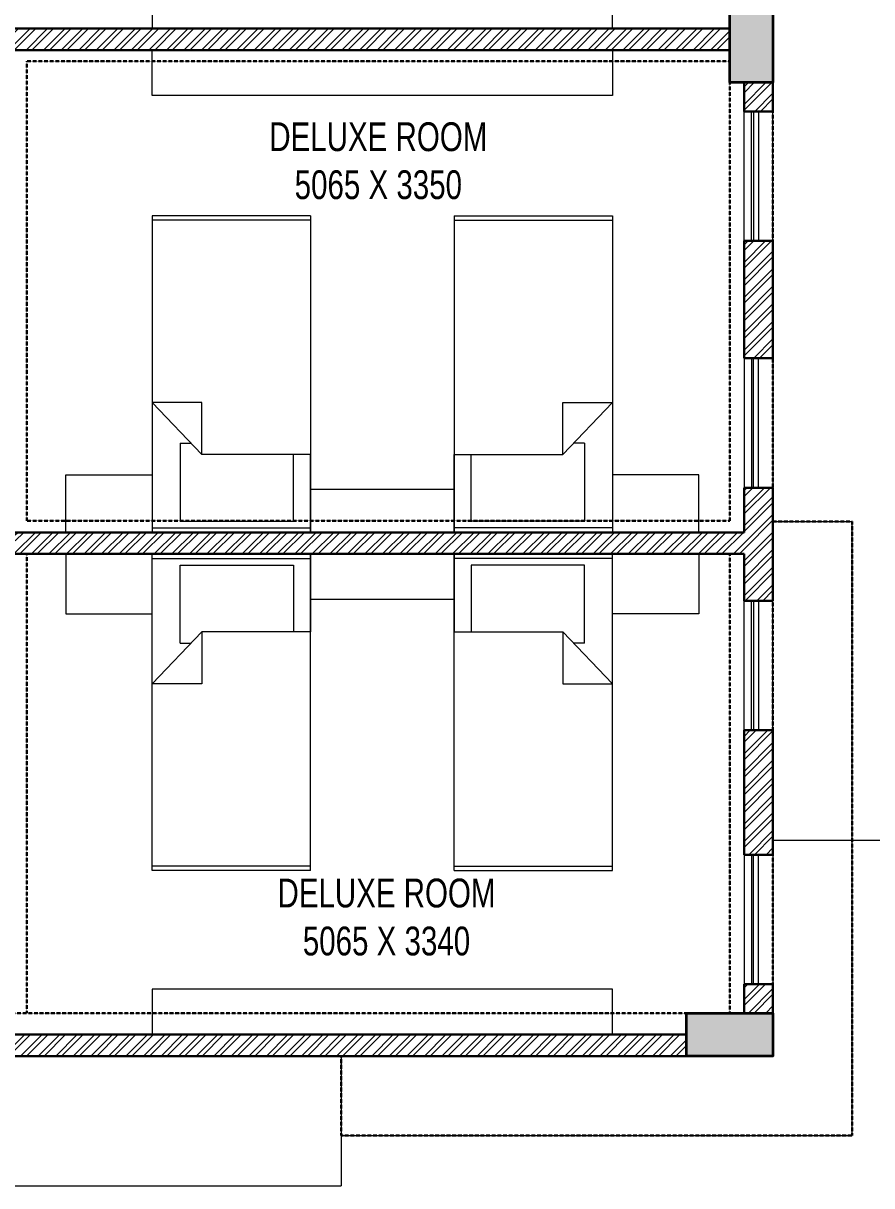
# Model space of a CAD drawing. Header units: millimetres. Extents: x 554 to 29966, y 4404 to 52986.
# Drawn here: x 19330 to 25227, y 9261 to 17338 of the extents above; entities that cross this region are included whole.
import ezdxf

# ---------------------------------------------------------------- set-up
doc = ezdxf.new("R2010")
doc.units = ezdxf.units.MM
doc.linetypes.add('DASHED2', pattern=[0.375, 0.25, -0.125])
doc.linetypes.add('HIDDEN', pattern=[9.525, 6.35, -3.175])
for name, color, linetype, lineweight in [('A-DOORS', 4, 'Continuous', 0), ('A-TEXT-ROOM-50', 7, 'Continuous', 9), ('COLUMN', 6, 'Continuous', 35), ('Column Hatch', 253, 'Continuous', 5), ('ELE', 8, 'Continuous', 9), ('ele 1', 8, 'Continuous', 5), ('FUR', 7, 'Continuous', 15), ('PP-BEAM', 6, 'DASHED2', 30), ('PP-WALL', 7, 'Continuous', 30), ('WALL HATCH', 8, 'Continuous', 0)]:
    doc.layers.add(name, color=color, linetype=linetype, lineweight=lineweight)
doc.styles.add('ARIAL', font='Arial.ttf')
pattern_1 = [(45, (-2728487.74, 3305291.59), (-60.9879599, 60.9879599), []), (45, (-2728447.08, 3305291.59), (-60.9879599, 60.9879599), [])]

# ---------------------------------------------------------------- blocks, each defined once
blk = doc.blocks.new('A$C24D61100')
at = {"layer": 'FUR'}
for p, q in [((0, 72), (0, 0)), ((36, 72), (0, 72)), ((36, 72), (36, 0)), ((36, 70.99), (0, 70.99)), ((11.33, 29.52, 12.38), (0, 29.52, 12.38)), ((0, 29.52, 12.38), (11.33, 17.71, 12.38)), ((11.33, 17.71, 12.38), (11.33, 29.52, 12.38)), ((6.4, 20.27, 13.95), (6.4, 2.56, 13.95)), ((6.4, 20.27, 13.95), (8.87, 20.27, 13.95)), ((36, 17.71, 12.38), (11.33, 17.71, 12.38)), ((32.14, 2.56, 13.95), (32.14, 17.71, 13.95)), ((36, 0), (36, 17.71)), ((0, 1.01), (36, 1.01)), ((6.4, 2.56, 13.95), (32.14, 2.56, 13.95)), ((36, 0), (0, 0))]:
    blk.add_line(p, q, dxfattribs=at)

msp = doc.modelspace()

# ---------------------------------------------------------------- hatches: boundary and pattern name
at = {"layer": 'Column Hatch'}
for points in [[(24540.4, 17525.6), (24240.4, 17525.6), (24240.4, 16925.6), (24540.4, 16925.6)], [(24540.4, 10160.6), (24540.4, 10460.6), (23940.4, 10460.6), (23940.4, 10160.6)]]:
    msp.add_hatch(color=256, dxfattribs=at).paths.add_polyline_path(points)
at = {"layer": 'WALL HATCH'}
h = msp.add_hatch(dxfattribs=at)
h.set_pattern_fill('ANSI32', color=256, scale=230, style=0)
h.set_pattern_definition(pattern_1)
h.paths.add_polyline_path([(17910.4, 17300.6), (17910.4, 17150.6), (24240.4, 17150.6), (24240.4, 17300.6)])
h = msp.add_hatch(dxfattribs=at)
h.set_pattern_fill('ANSI32', color=256, scale=230, style=0)
h.set_pattern_definition(pattern_1)
h.paths.add_polyline_path([(24540.4, 16925.6), (24340.4, 16925.6), (24340.4, 16725.6), (24540.4, 16725.6)])
h = msp.add_hatch(dxfattribs=at)
h.set_pattern_fill('ANSI32', color=256, scale=230, style=0)
h.set_pattern_definition(pattern_1)
h.paths.add_polyline_path([(24340.4, 15825.6), (24340.4, 15010.6), (24540.4, 15010.6), (24540.4, 15825.6)])
h = msp.add_hatch(dxfattribs=at)
h.set_pattern_fill('ANSI32', color=256, scale=230, style=0)
h.set_pattern_definition(pattern_1)
h.paths.add_polyline_path([(24340.4, 13325.6), (24540.4, 13325.6), (24540.4, 14110.6), (24340.4, 14110.6)])
h = msp.add_hatch(dxfattribs=at)
h.set_pattern_fill('ANSI32', color=256, scale=230, style=0)
h.set_pattern_definition(pattern_1)
h.paths.add_polyline_path([(19275.4, 13650.6), (24340.4, 13650.6), (24340.4, 13800.6), (19275.4, 13800.6)])
h = msp.add_hatch(dxfattribs=at)
h.set_pattern_fill('ANSI32', color=256, scale=230, style=0)
h.set_pattern_definition(pattern_1)
h.paths.add_polyline_path([(24340.4, 11560.6), (24340.4, 12425.6), (24540.4, 12425.6), (24540.4, 11560.6), (24340.4, 11560.6)])
h = msp.add_hatch(dxfattribs=at)
h.set_pattern_fill('ANSI32', color=256, scale=230, style=0)
h.set_pattern_definition(pattern_1)
h.paths.add_polyline_path([(24340.4, 10660.6), (24340.4, 10460.6), (24540.4, 10460.6), (24540.4, 10660.6)])
h = msp.add_hatch(dxfattribs=at)
h.set_pattern_fill('ANSI32', color=256, scale=230, style=0)
h.set_pattern_definition(pattern_1)
h.paths.add_polyline_path([(17910.4, 10310.6), (17910.4, 10160.6), (23940.4, 10160.6), (23940.4, 10310.6)])

# ---------------------------------------------------------------- linework, layer by layer
at = {"layer": 'A-DOORS', "color": 163, "ltscale": 0.6}
for p, q in [((24340.4, 15825.6), (24340.4, 16725.6)), ((24390.4, 15825.6), (24390.4, 16725.6)), ((24405.4, 16725.6), (24405.4, 15825.6)), ((24440.4, 16725.6), (24440.4, 15825.6)), ((24540.4, 15825.6), (24540.4, 16725.6)), ((24340.4, 15010.6), (24340.4, 14110.6)), ((24390.4, 15010.6), (24390.4, 14110.6)), ((24405.4, 14110.6), (24405.4, 15010.6)), ((24440.4, 14110.6), (24440.4, 15010.6)), ((24540.4, 15010.6), (24540.4, 14110.6)), ((24340.4, 12425.6), (24340.4, 13325.6)), ((24390.4, 12425.6), (24390.4, 13325.6)), ((24405.4, 13325.6), (24405.4, 12425.6)), ((24440.4, 13325.6), (24440.4, 12425.6)), ((24540.4, 12425.6), (24540.4, 13325.6)), ((24340.4, 11560.6), (24340.4, 10660.6)), ((24390.4, 11560.6), (24390.4, 10660.6)), ((24405.4, 10660.6), (24405.4, 11560.6)), ((24440.4, 10660.6), (24440.4, 11560.6)), ((24540.4, 11560.6), (24540.4, 10660.6))]:
    msp.add_line(p, q, dxfattribs=at)
at = {"layer": 'COLUMN'}
for points in [[(24540.4, 16925.6), (24240.4, 16925.6), (24240.4, 17525.6), (24540.4, 17525.6)], [(23940.4, 10160.6), (23940.4, 10460.6), (24540.4, 10460.6), (24540.4, 10160.6)]]:
    msp.add_lwpolyline(points, close=True, dxfattribs=at)
at = {"layer": 'ELE', "linetype": 'HIDDEN', "ltscale": 0.6}
msp.add_line((26540.5, 11660.6), (24540.4, 11660.6), dxfattribs=at)
at = {"layer": 'ele 1', "ltscale": 0.6}
for p, q in [((24540.4, 13875.6), (25090.4, 13875.6)), ((25090.4, 9610.6), (25090.4, 13875.6)), ((21540.4, 10160.6), (21540.4, 9260.6)), ((21540.4, 9610.6), (25090.4, 9610.6)), ((8580.4, 9260.6), (21540.4, 9260.6))]:
    msp.add_line(p, q, dxfattribs=at)
at = {"layer": 'FUR'}
for points in [[(23425.4, 17300.6), (23425.4, 17600.6), (20225.4, 17600.6), (20225.4, 17300.6)], [(23425.4, 17150.6), (23425.4, 16835.6), (20225.4, 16835.6), (20225.4, 17150.6)], [(22325.4, 13800.6), (21325.4, 13800.6), (21325.4, 14100.6), (22325.4, 14100.6), (22325.4, 13800.6)], [(22325.4, 13650.6), (21325.4, 13650.6), (21325.4, 13335.6), (22325.4, 13335.6), (22325.4, 13650.6)], [(23425.4, 10310.6), (23425.4, 10625.6), (20225.4, 10625.6), (20225.4, 10310.6)]]:
    msp.add_lwpolyline(points, close=True, dxfattribs=at)
for points in [[(20225.4, 13800.6), (19625.4, 13800.6), (19625.4, 14200.6), (20225.4, 14200.6), (20225.4, 13800.6)], [(23425.4, 13800.6), (24025.4, 13800.6), (24025.4, 14200.6), (23425.4, 14200.6), (23425.4, 13800.6)], [(20225.4, 13650.6), (19625.4, 13650.6), (19625.4, 13235.6), (20225.4, 13235.6), (20225.4, 13650.6)], [(23425.4, 13650.6), (24025.4, 13650.6), (24025.4, 13235.6), (23425.4, 13235.6), (23425.4, 13650.6)]]:
    msp.add_lwpolyline(points, dxfattribs=at)
at = {"layer": 'PP-BEAM', "lineweight": 30, "ltscale": 3}
for p, q in [((19355.4, 17075.6), (24240.4, 17075.6)), ((19355.4, 13880.6), (19355.4, 17075.6)), ((24240.4, 16925.6), (24240.4, 13880.6)), ((24540.4, 16925.6), (24540.4, 10460.6)), ((19355.4, 13880.6), (24240.4, 13880.6)), ((24540.4, 13875.6), (25090.4, 13875.6)), ((25090.4, 9610.6), (25090.4, 13875.6)), ((19355.4, 10460.6), (19355.4, 13650.6)), ((19355.4, 13650.6), (24240.4, 13650.6)), ((24240.4, 13650.6), (24240.4, 10460.6)), ((13395.4, 10460.6), (23940.4, 10460.6)), ((8580.4, 10160.6), (23940.4, 10160.6)), ((21540.4, 9610.6), (21540.4, 10160.6)), ((21540.4, 9610.6), (25090.4, 9610.6))]:
    msp.add_line(p, q, dxfattribs=at)
at = {"layer": 'PP-WALL', "ltscale": 0.6}
for p, q in [((24540.4, 17725.6), (24540.4, 16725.6)), ((24540.4, 16725.6), (24540.4, 17725.6)), ((17910.4, 17300.6), (24240.4, 17300.6)), ((17910.4, 17150.6), (24240.4, 17150.6)), ((24340.4, 16725.6), (24340.4, 16925.6)), ((24340.4, 16725.6), (24540.4, 16725.6)), ((24440.4, 16725.6), (24540.4, 16725.6)), ((24340.4, 15825.6), (24340.4, 15010.6)), ((24340.4, 15825.6), (24540.4, 15825.6)), ((24540.4, 15825.6), (24540.4, 15010.6)), ((24540.4, 15825.6), (24540.4, 15010.6)), ((24340.4, 15010.6), (24540.4, 15010.6)), ((24340.4, 14110.6), (24340.4, 13800.6)), ((24340.4, 14110.6), (24540.4, 14110.6)), ((24540.4, 14110.6), (24540.4, 13325.6)), ((24540.4, 14110.6), (24540.4, 13325.6)), ((19275.4, 13800.6), (24340.4, 13800.6)), ((19275.4, 13650.6), (24340.4, 13650.6)), ((24340.4, 13650.6), (24340.4, 13325.6)), ((24340.4, 13325.6), (24540.4, 13325.6)), ((24340.4, 11560.6), (24340.4, 12425.6)), ((24340.4, 12425.6), (24540.4, 12425.6)), ((24540.4, 11560.6), (24540.4, 12425.6)), ((24540.4, 11560.6), (24540.4, 12425.6)), ((24340.4, 11560.6), (24540.4, 11560.6)), ((24340.4, 10660.6), (24340.4, 10460.6)), ((24340.4, 10660.6), (24540.4, 10660.6)), ((24540.4, 10660.6), (24540.4, 10460.6)), ((17910.4, 10310.6), (23940.4, 10310.6)), ((17910.4, 10160.6), (23940.4, 10160.6))]:
    msp.add_line(p, q, dxfattribs=at)

# ---------------------------------------------------------------- block references
at = {"layer": 'FUR', "yscale": 30.55555555550383}
for p, xscale, zscale in [((20225.4, 13800.6), 30.55555555550383, 30.55555555556566), ((23425.4, 13800.6), -30.55555555550383, 30.5555555555556)]:
    msp.add_blockref('A$C24D61100', p, dxfattribs=dict(at, xscale=xscale, zscale=zscale))
at = {"layer": 'FUR', "yscale": 30.55555555550383, "rotation": 180}
for p, xscale, zscale in [((20225.4, 13650.6), -30.55555555550383, 30.5555555555556), ((23425.4, 13650.6), 30.55555555550383, 30.55555555556566)]:
    msp.add_blockref('A$C24D61100', p, dxfattribs=dict(at, xscale=xscale, zscale=zscale))

# ---------------------------------------------------------------- texts
at = {"layer": 'A-TEXT-ROOM-50', "char_height": 200, "width": 2818.944, "attachment_point": 2, "style": 'ARIAL'}
for s, insert in [('{\\fSwis721 LtCn BT|b0|i0|c0|p34;DELUXE ROOM\\P5065 X 3350}', (21797.9, 16649.7)), ('{\\fSwis721 LtCn BT|b0|i0|c0|p34;DELUXE ROOM\\P5065 X 3340}', (21854.6, 11394.6))]:
    msp.add_mtext(s, dxfattribs=dict(at, insert=insert))

doc.saveas('drawing.dxf')
